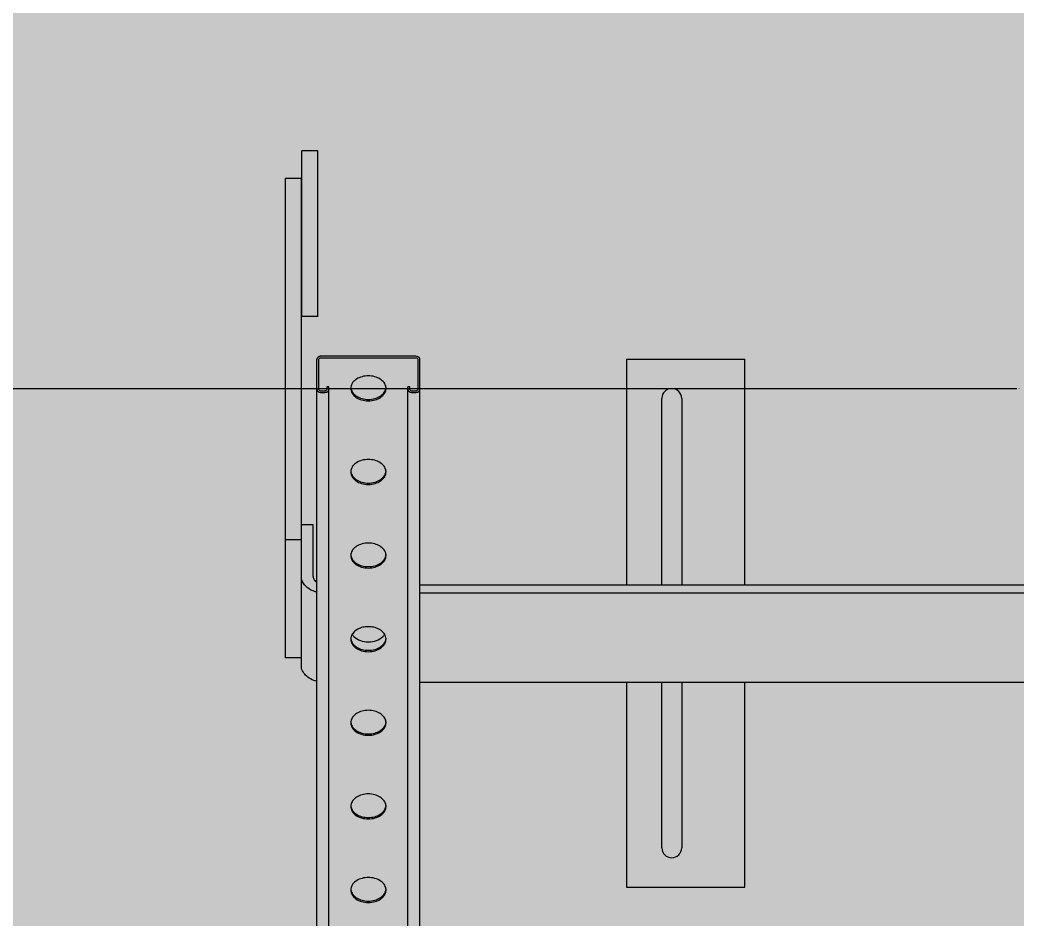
# Model space of a CAD drawing. Extents: x -18489 to 195597, y -1599 to 112111.
# Drawn here: x -16957.18 to -16917.06, y 2400.01 to 2436.19 of the extents above; entities that cross this region are included whole.
import ezdxf

# ---------------------------------------------------------------- set-up
doc = ezdxf.new("R2010")
doc.units = 0
doc.header["$LTSCALE"] = 100
for name, color, linetype in [('188K-SM-03-F10-MECH-EQ-Y2257103$0$0 Xref', 8, 'Continuous'), ('188K-SM-03-F10-MECH-EQ-Y2257103$0$M-EQU-FOUNDATION', 8, 'Continuous'), ('188K-SM-03-F10-MECH-EQ-Y2257103$0$Micron CUP L10 HVAC EQU$0$M-MECH-EQU', 136, 'Continuous'), ('188K-SM-03-F10-MECH-EQ-Y2257103$0$Micron CUP L10 HVAC EQU$0$M-PHASE1 AREA', 252, 'Continuous')]:
    doc.layers.add(name, color=color, linetype=linetype)
doc.styles.add('188K-SM-03-F10-MECH-EQ-Y2257103$0$Micron CUP L10 HVAC EQU$0$Standard', font='arial.ttf')
doc.dimstyles.new('188K-SM-03-F10-MECH-EQ-Y2257103$0$Micron CUP L10 HVAC EQU$0$Standard', dxfattribs={"dimtxt": 0.18, "dimasz": 0.18, "dimexe": 0.18, "dimexo": 0.0625, "dimgap": 0.09, "dimtad": 0, "dimtih": 1, "dimtoh": 1, "dimdec": 4, "dimzin": 0, "dimdsep": 46, "dimtxsty": '188K-SM-03-F10-MECH-EQ-Y2257103$0$Micron CUP L10 HVAC EQU$0$Standard', "dimcen": 0.09, "dimadec": 0, "dimazin": 0, "dimtfac": 1, "dimtdec": 4, "dimtofl": 0, "dimtmove": 0, "dimatfit": 3, "dimfxl": 1, "dimtolj": 1, "dimtzin": 0, "dimarcsym": 0})
pattern_1 = [(50, (4473.52, 709.2), (54.6554, -4.78173), [5.715, -62.865]), (355, (4473.52, 709.2), (-10.57303, 57.31705), [4.572, -50.29218]), (100.45144, (4478.076, 708.8), (44.08237, 52.53533), [4.857, -53.42707]), (46.1842, (4473.52, 724.44), (81.32371, -12.6127), [8.5725, -94.2975]), (96.63556, (4480.3, 723.39), (71.22124, 74.22784), [7.2855, -80.14068]), (351.18415, (4473.52, 724.44), (71.22124, 74.22784), [6.858, -75.43792]), (21, (4481.14, 720.63), (45.48432, -30.67956), [5.715, -62.865]), (326, (4481.14, 720.63), (18.54061, 55.25639), [4.572, -50.292]), (71.45144, (4484.93, 718.07), (64.02493, 24.57683), [4.857, -53.42698]), (37.5, (4473.521, 709.2), (0.926581, 25.366512), [0, -49.6824, 0, -51.054, 0, -50.4825]), (7.5, (4473.52, 709.2), (20.0459, 30.054172), [0, -29.1084, 0, -48.5394, 0, -19.2405]), (327.5, (4456.529, 709.2), (40.677179, -1.718623), [0, -19.05, 0, -59.436, 0, -78.867]), (317.5, (4448.91, 709.2), (44.438754, 7.62795), [0, -24.765, 0, -39.4716, 0, -56.007])]

# ---------------------------------------------------------------- blocks, each defined once
blk = doc.blocks.new('*D534')
at = {"layer": '188K-SM-03-F10-MECH-EQ-Y2257103$0$Micron CUP L10 HVAC EQU$0$M-PHASE1 AREA', "color": 0, "lineweight": -2, "transparency": 16777216}
for p, q in [((-8209.33, 15099.66), (-8209.33, 15039.3)), ((-8682.33, 14485.28), (-8682.33, 15039.66)), ((-8682.15, 15039.48), (-8209.51, 15039.48)), ((-8209.33, 15039.48), (-7739.19, 15039.48))]:
    blk.add_line(p, q, dxfattribs=at)
at = {"layer": '188K-SM-03-F10-MECH-EQ-Y2257103$0$Micron CUP L10 HVAC EQU$0$M-PHASE1 AREA', "color": 0, "transparency": 16777216}
for points in [[(-8682.15, 15039.51), (-8682.15, 15039.45), (-8682.33, 15039.48)], [(-8209.51, 15039.51), (-8209.51, 15039.45), (-8209.33, 15039.48)]]:
    blk.add_solid(points, dxfattribs=at)
at = {"layer": 'DefPoints', "color": 0, "transparency": 16777216}
for p in [(-8209.33, 15099.72), (-8209.33, 15039.48), (-8682.33, 14485.22)]:
    blk.add_point(p, dxfattribs=at)
at = {"layer": '188K-SM-03-F10-MECH-EQ-Y2257103$0$Micron CUP L10 HVAC EQU$0$M-PHASE1 AREA', "color": 0, "transparency": 16777216, "insert": (-7738.59, 15039.48), "char_height": 0.18, "attachment_point": 5, "style": '188K-SM-03-F10-MECH-EQ-Y2257103$0$Micron CUP L10 HVAC EQU$0$Standard'}
blk.add_mtext('\\A1;473.0000', dxfattribs=at)
blk = doc.blocks.new('188K-SM-03-F10-MECH-EQ-Y2257103$0$Micron CUP L10 HVAC EQU$0$A$C0c53ceb0')
at = {"layer": '188K-SM-03-F10-MECH-EQ-Y2257103$0$Micron CUP L10 HVAC EQU$0$M-PHASE1 AREA'}
for p, q in [((-8026.86762, 15068.35899), (-8026.86762, 15135.0669)), ((-8020.52431, 15135.0669), (-8026.86762, 15135.0669)), ((-8020.52431, 15068.35899), (-8020.52431, 15135.0669)), ((-8033.4357, 14931.07259), (-8033.4357, 15123.9524)), ((-8027.09239, 15123.9524), (-8033.4357, 15123.9524)), ((-8027.09239, 14927.90932), (-8027.09239, 15123.9524)), ((-8020.52431, 15068.35899), (-8026.86762, 15068.35899)), ((-7981.0399, 15052.37925), (-8019.22667, 15052.37925)), ((-8020.8125, 14523.3837), (-8020.8125, 15051.2579)), ((-8020.01959, 15038.9679), (-8020.01959, 15051.2579)), ((-8019.22667, 15051.81857), (-7981.0399, 15051.81857)), ((-7980.24699, 15051.2579), (-7980.24699, 15038.9679)), ((-7979.45407, 14523.3837), (-7979.45407, 15051.2579)), ((-7896.28019, 15051.2741), (-7896.28019, 14960.42849)), ((-7896.28019, 15051.2741), (-7848.70531, 15051.2741)), ((-7848.70531, 14960.42849), (-7848.70531, 15051.2741)), ((-8016.84793, 15040.08925), (-8016.84793, 15038.9679)), ((-8016.05501, 15040.08925), (-8016.84793, 15040.08925)), ((-8016.05501, 14536.60276), (-8016.05501, 15040.08925)), ((-7984.21156, 14536.60276), (-7984.21156, 15040.08925)), ((-7983.41864, 15040.08925), (-7984.21156, 15040.08925)), ((-7983.41864, 15038.9679), (-7983.41864, 15040.08925)), ((-8017.64084, 15038.40722), (-8019.22667, 15038.40722)), ((-8019.22667, 15037.84654), (-8017.64084, 15037.84654)), ((-7981.0399, 15038.40722), (-7982.62573, 15038.40722)), ((-7982.62573, 15037.84654), (-7981.0399, 15037.84654)), ((-7882.07016, 14960.42849), (-7882.07016, 15035.41581)), ((-7874.07858, 15035.41581), (-7874.07858, 14960.42849)), ((-8027.09239, 14984.77012), (-8022.3349, 14984.77012)), ((-8022.3349, 14963.79254), (-8022.3349, 14984.76862)), ((-8027.09239, 14978.51176), (-8033.4357, 14978.51176)), ((-7979.45407, 14960.42849), (-7510.17543, 14960.42849)), ((-7510.17543, 14957.06444), (-7979.45407, 14957.06444)), ((-8027.09239, 14931.07259), (-8033.4357, 14931.07259)), ((-7510.17543, 14921.18121), (-7979.45407, 14921.18121)), ((-7896.28019, 14921.18121), (-7896.28019, 14838.77296)), ((-7882.07016, 14854.63125), (-7882.07016, 14921.18121)), ((-7874.07858, 14921.18121), (-7874.07858, 14854.63125)), ((-7848.70531, 14838.77296), (-7848.70531, 14921.18121)), ((-7896.28019, 14838.77296), (-7848.70531, 14838.77296))]:
    blk.add_line(p, q, dxfattribs=at)
for centre, radius, start, end in [((-8003.64329, 15039.47911), 3.59469, 171.2877542, 175.420507), ((-7996.62328, 15039.47911), 3.59469, 4.579493, 8.7122458), ((-8019.22783, 15040.05767), 2.21113, 259.332974, 270.0300823), ((-8003.69452, 15039.48337), 3.54328, 175.4231627, 179.9944593), ((-7996.57205, 15039.48337), 3.54328, 0.0055407, 4.5768373), ((-7982.62689, 15040.05767), 2.21113, 259.332974, 270.0300823), ((-7878.07437, 15035.41581), 3.99579, 0, 180), ((-8003.69452, 15005.84285), 3.54328, 175.4231627, 179.9944593), ((-8003.64329, 15005.83858), 3.59469, 171.2877542, 175.420507), ((-7996.62328, 15005.83858), 3.59469, 4.579493, 8.7122458), ((-7996.57205, 15005.84285), 3.54328, 0.0055407, 4.5768373), ((-8003.69452, 14972.20233), 3.54328, 175.4231627, 179.9944593), ((-8003.64329, 14972.19806), 3.59469, 171.2877542, 175.420507), ((-7996.62328, 14972.19806), 3.59469, 4.579493, 8.7122458), ((-7996.57205, 14972.20233), 3.54328, 0.0055407, 4.5768373), ((-8002.19268, 14943.32952), 5.29236, 220.6498348, 225.8206023), ((-7998.0739, 14943.32952), 5.29236, 314.1793977, 319.3501652), ((-8003.69452, 14938.56181), 3.54328, 175.4231627, 179.9944593), ((-8003.64329, 14938.55754), 3.59469, 171.2877542, 175.420507), ((-7996.62328, 14938.55754), 3.59469, 4.579493, 8.7122458), ((-7996.57205, 14938.56181), 3.54328, 0.0055407, 4.5768373), ((-8003.69452, 14904.92129), 3.54328, 175.4231627, 179.9944593), ((-8003.64329, 14904.91702), 3.59469, 171.2877542, 175.420507), ((-7996.62328, 14904.91702), 3.59469, 4.579493, 8.7122458), ((-7996.57205, 14904.92129), 3.54328, 0.0055407, 4.5768373), ((-8003.69452, 14871.28076), 3.54328, 175.4231627, 179.9944593), ((-8003.64329, 14871.2765), 3.59469, 171.2877542, 175.420507), ((-7996.62328, 14871.2765), 3.59469, 4.579493, 8.7122458), ((-7996.57205, 14871.28076), 3.54328, 0.0055407, 4.5768373), ((-7878.07437, 14854.63125), 3.99579, 180, 0), ((-8003.69452, 14837.64024), 3.54328, 175.4231627, 179.9944593), ((-8003.64329, 14837.63597), 3.59469, 171.2877542, 175.420507), ((-7996.62328, 14837.63597), 3.59469, 4.579493, 8.7122458), ((-7996.57205, 14837.64024), 3.54328, 0.0055407, 4.5768373)]:
    blk.add_arc(centre, radius, start, end, dxfattribs=at)
for points, knots in [([(-8019.22667, 15052.37925), (-8019.38461, 15052.37925), (-8019.93881, 15052.32539), (-8020.51635, 15052.01343), (-8020.70836, 15051.65755)], [0, 0, 0, 0, 0.280876256, 1, 1, 1, 1]), ([(-7979.69561, 15051.85276), (-7979.76958, 15051.93631), (-7980.1471, 15052.25547), (-7980.66205, 15052.37925), (-7981.0399, 15052.37925)], [0, 0, 0, 0, 0.227996945, 1, 1, 1, 1]), ([(-8020.01959, 15051.2579), (-8020.01959, 15051.41106), (-8019.78355, 15051.74442), (-8019.42141, 15051.81857), (-8019.22667, 15051.81857)], [0, 0, 0, 0, 0.440239368, 1, 1, 1, 1]), ([(-7981.0399, 15051.81857), (-7980.84516, 15051.81857), (-7980.48302, 15051.74442), (-7980.24699, 15051.41106), (-7980.24699, 15051.2579)], [0, 0, 0, 0, 0.559760632, 1, 1, 1, 1]), ([(-7979.45407, 15051.2579), (-7979.45407, 15051.41686), (-7979.5257, 15051.63758), (-7979.65737, 15051.80957), (-7979.69561, 15051.85276)], [0, 0, 0, 0, 0.733758948, 1, 1, 1, 1]), ([(-8000.13329, 15044.50737), (-8000.98763, 15044.50737), (-8002.65141, 15044.29799), (-8004.86706, 15043.37442), (-8006.52446, 15041.93521), (-8007.10058, 15040.6499), (-8007.1965, 15040.0236)], [0, 0, 0, 0, 0.284584443, 0.551250143, 0.788945637, 1, 1, 1, 1]), ([(-7993.07007, 15040.0236), (-7993.16599, 15040.6499), (-7993.74211, 15041.93521), (-7995.39951, 15043.37442), (-7997.61516, 15044.29799), (-7999.27895, 15044.50737), (-8000.13329, 15044.50737)], [0, 0, 0, 0, 0.211054363, 0.448749857, 0.715415557, 1, 1, 1, 1]), ([(-8020.8125, 15038.9679), (-8020.8125, 15038.76804), (-8020.62635, 15038.32862), (-8020.23897, 15038.08636), (-8020.01959, 15037.99678)], [0, 0, 0, 0, 0.457524368, 1, 1, 1, 1]), ([(-8019.22667, 15038.40722), (-8019.42141, 15038.40722), (-8019.78355, 15038.48137), (-8020.01959, 15038.81474), (-8020.01959, 15038.9679)], [0, 0, 0, 0, 0.559760632, 1, 1, 1, 1]), ([(-8016.84793, 15038.9679), (-8016.84793, 15038.81474), (-8017.08396, 15038.48137), (-8017.44611, 15038.40722), (-8017.64084, 15038.40722)], [0, 0, 0, 0, 0.440239368, 1, 1, 1, 1]), ([(-8016.84793, 15037.99678), (-8016.77162, 15038.02793), (-8016.50124, 15038.15936), (-8016.26314, 15038.37551), (-8016.15915, 15038.56824)], [0, 0, 0, 0, 0.273440322, 1, 1, 1, 1]), ([(-8007.2378, 15039.48372), (-8007.2378, 15038.81803), (-8006.8054, 15037.38812), (-8005.14981, 15035.75104), (-8002.8246, 15034.69921), (-8001.04857, 15034.46007), (-8000.13329, 15034.46007)], [0, 0, 0, 0, 0.209467371, 0.444666581, 0.711993302, 1, 1, 1, 1]), ([(-8007.1965, 15039.50451), (-8007.10058, 15038.87821), (-8006.52446, 15037.5929), (-8004.86706, 15036.15369), (-8002.65141, 15035.23012), (-8000.98763, 15035.02074), (-8000.13329, 15035.02074)], [0, 0, 0, 0, 0.211054363, 0.448749857, 0.715415557, 1, 1, 1, 1]), ([(-8000.13329, 15035.02074), (-7999.27895, 15035.02074), (-7997.61516, 15035.23012), (-7995.39951, 15036.15369), (-7993.74211, 15037.5929), (-7993.16599, 15038.87821), (-7993.07007, 15039.50451)], [0, 0, 0, 0, 0.284584443, 0.551250143, 0.788945637, 1, 1, 1, 1]), ([(-8000.13329, 15034.46007), (-7999.218, 15034.46007), (-7997.44197, 15034.69921), (-7995.11676, 15035.75104), (-7993.46118, 15037.38812), (-7993.02877, 15038.81803), (-7993.02877, 15039.48372)], [0, 0, 0, 0, 0.288006698, 0.555333419, 0.790532629, 1, 1, 1, 1]), ([(-7984.21156, 15038.9679), (-7984.21156, 15038.76804), (-7984.02541, 15038.32862), (-7983.63803, 15038.08636), (-7983.41864, 15037.99678)], [0, 0, 0, 0, 0.457524368, 1, 1, 1, 1]), ([(-7982.62573, 15038.40722), (-7982.82047, 15038.40722), (-7983.18261, 15038.48137), (-7983.41864, 15038.81474), (-7983.41864, 15038.9679)], [0, 0, 0, 0, 0.559760632, 1, 1, 1, 1]), ([(-7980.24699, 15038.9679), (-7980.24699, 15038.81474), (-7980.48302, 15038.48137), (-7980.84516, 15038.40722), (-7981.0399, 15038.40722)], [0, 0, 0, 0, 0.440239368, 1, 1, 1, 1]), ([(-7980.24699, 15037.99678), (-7980.17068, 15038.02793), (-7979.9003, 15038.15936), (-7979.6622, 15038.37551), (-7979.55821, 15038.56824)], [0, 0, 0, 0, 0.273440322, 1, 1, 1, 1]), ([(-8000.13329, 15010.86685), (-8000.98763, 15010.86685), (-8002.65141, 15010.65747), (-8004.86706, 15009.7339), (-8006.52446, 15008.29469), (-8007.10058, 15007.00937), (-8007.1965, 15006.38308)], [0, 0, 0, 0, 0.284584443, 0.551250143, 0.788945637, 1, 1, 1, 1]), ([(-7993.07007, 15006.38308), (-7993.16599, 15007.00937), (-7993.74211, 15008.29469), (-7995.39951, 15009.7339), (-7997.61516, 15010.65747), (-7999.27895, 15010.86685), (-8000.13329, 15010.86685)], [0, 0, 0, 0, 0.211054363, 0.448749857, 0.715415557, 1, 1, 1, 1]), ([(-8007.2378, 15005.84319), (-8007.2378, 15005.17751), (-8006.8054, 15003.7476), (-8005.14981, 15002.11052), (-8002.8246, 15001.05869), (-8001.04857, 15000.81954), (-8000.13329, 15000.81954)], [0, 0, 0, 0, 0.209467371, 0.444666581, 0.711993302, 1, 1, 1, 1]), ([(-8007.1965, 15005.86399), (-8007.10058, 15005.23769), (-8006.52446, 15003.95238), (-8004.86706, 15002.51317), (-8002.65141, 15001.5896), (-8000.98763, 15001.38022), (-8000.13329, 15001.38022)], [0, 0, 0, 0, 0.211054363, 0.448749857, 0.715415557, 1, 1, 1, 1]), ([(-8000.13329, 15001.38022), (-7999.27895, 15001.38022), (-7997.61516, 15001.5896), (-7995.39951, 15002.51317), (-7993.74211, 15003.95238), (-7993.16599, 15005.23769), (-7993.07007, 15005.86399)], [0, 0, 0, 0, 0.284584443, 0.551250143, 0.788945637, 1, 1, 1, 1]), ([(-8000.13329, 15000.81954), (-7999.218, 15000.81954), (-7997.44197, 15001.05869), (-7995.11676, 15002.11052), (-7993.46118, 15003.7476), (-7993.02877, 15005.17751), (-7993.02877, 15005.84319)], [0, 0, 0, 0, 0.288006698, 0.555333419, 0.790532629, 1, 1, 1, 1]), ([(-8000.13329, 14977.22632), (-8000.98763, 14977.22632), (-8002.65141, 14977.01694), (-8004.86706, 14976.09338), (-8006.52446, 14974.65416), (-8007.10058, 14973.36885), (-8007.1965, 14972.74256)], [0, 0, 0, 0, 0.284584443, 0.551250143, 0.788945637, 1, 1, 1, 1]), ([(-7993.07007, 14972.74256), (-7993.16599, 14973.36885), (-7993.74211, 14974.65416), (-7995.39951, 14976.09338), (-7997.61516, 14977.01694), (-7999.27895, 14977.22632), (-8000.13329, 14977.22632)], [0, 0, 0, 0, 0.211054363, 0.448749857, 0.715415557, 1, 1, 1, 1]), ([(-8007.2378, 14972.20267), (-8007.2378, 14971.53698), (-8006.8054, 14970.10708), (-8005.14981, 14968.46999), (-8002.8246, 14967.41817), (-8001.04857, 14967.17902), (-8000.13329, 14967.17902)], [0, 0, 0, 0, 0.209467371, 0.444666581, 0.711993302, 1, 1, 1, 1]), ([(-8007.1965, 14972.22346), (-8007.10058, 14971.59717), (-8006.52446, 14970.31186), (-8004.86706, 14968.87264), (-8002.65141, 14967.94908), (-8000.98763, 14967.7397), (-8000.13329, 14967.7397)], [0, 0, 0, 0, 0.211054363, 0.448749857, 0.715415557, 1, 1, 1, 1]), ([(-8000.13329, 14967.7397), (-7999.27895, 14967.7397), (-7997.61516, 14967.94908), (-7995.39951, 14968.87264), (-7993.74211, 14970.31186), (-7993.16599, 14971.59717), (-7993.07007, 14972.22346)], [0, 0, 0, 0, 0.284584443, 0.551250143, 0.788945637, 1, 1, 1, 1]), ([(-8000.13329, 14967.17902), (-7999.218, 14967.17902), (-7997.44197, 14967.41817), (-7995.11676, 14968.46999), (-7993.46118, 14970.10708), (-7993.02877, 14971.53698), (-7993.02877, 14972.20267)], [0, 0, 0, 0, 0.288006698, 0.555333419, 0.790532629, 1, 1, 1, 1]), ([(-8022.38595, 14957.9868), (-8023.07114, 14958.27053), (-8024.33573, 14958.95044), (-8025.86949, 14960.33879), (-8026.85895, 14961.98642), (-8027.09239, 14963.20578), (-8027.09239, 14963.79254)], [0, 0, 0, 0, 0.281795, 0.540335885, 0.777045178, 1, 1, 1, 1]), ([(-8022.3349, 14963.79254), (-8022.3349, 14963.32801), (-8022.01918, 14962.32746), (-8021.26926, 14961.62864), (-8020.83151, 14961.33853)], [0, 0, 0, 0, 0.469366004, 1, 1, 1, 1]), ([(-8020.82828, 14957.46925), (-8020.96276, 14957.50381), (-8021.49055, 14957.64907), (-8022.0085, 14957.83051), (-8022.38595, 14957.9868)], [0, 0, 0, 0, 0.253662788, 1, 1, 1, 1]), ([(-8000.13329, 14943.5858), (-8000.86967, 14943.5858), (-8002.31699, 14943.4244), (-8004.81031, 14942.56436), (-8006.38887, 14941.20538), (-8006.89008, 14940.11454)], [0, 0, 0, 0, 0.279084049, 0.545028917, 1, 1, 1, 1]), ([(-7993.37649, 14940.11454), (-7993.8777, 14941.20538), (-7995.45626, 14942.56436), (-7997.94959, 14943.4244), (-7999.39691, 14943.5858), (-8000.13329, 14943.5858)], [0, 0, 0, 0, 0.454971083, 0.720915951, 1, 1, 1, 1]), ([(-8007.2378, 14938.56215), (-8007.2378, 14937.89646), (-8006.8054, 14936.46655), (-8005.14981, 14934.82947), (-8002.8246, 14933.77765), (-8001.04857, 14933.5385), (-8000.13329, 14933.5385)], [0, 0, 0, 0, 0.209467371, 0.444666581, 0.711993302, 1, 1, 1, 1]), ([(-8007.1965, 14938.58294), (-8007.10058, 14937.95665), (-8006.52446, 14936.67133), (-8004.86706, 14935.23212), (-8002.65141, 14934.30855), (-8000.98763, 14934.09917), (-8000.13329, 14934.09917)], [0, 0, 0, 0, 0.211054363, 0.448749857, 0.715415557, 1, 1, 1, 1]), ([(-8005.88096, 14939.53405), (-8005.17697, 14938.84913), (-8003.30867, 14937.79216), (-8000.13329, 14937.29017), (-7996.9579, 14937.79216), (-7995.08961, 14938.84913), (-7994.38561, 14939.53405)], [0, 0, 0, 0, 0.236938801, 0.5, 0.763061198, 1, 1, 1, 1]), ([(-8000.13329, 14934.09917), (-7999.27895, 14934.09917), (-7997.61516, 14934.30855), (-7995.39951, 14935.23212), (-7993.74211, 14936.67133), (-7993.16599, 14937.95665), (-7993.07007, 14938.58294)], [0, 0, 0, 0, 0.284584443, 0.551250143, 0.788945637, 1, 1, 1, 1]), ([(-8000.13329, 14933.5385), (-7999.218, 14933.5385), (-7997.44197, 14933.77765), (-7995.11676, 14934.82947), (-7993.46118, 14936.46655), (-7993.02877, 14937.89646), (-7993.02877, 14938.56215)], [0, 0, 0, 0, 0.288006698, 0.555333419, 0.790532629, 1, 1, 1, 1]), ([(-8020.82828, 14921.58603), (-8021.70743, 14921.81196), (-8023.35155, 14922.43226), (-8025.39906, 14923.89675), (-8026.76201, 14925.76772), (-8027.09239, 14927.21892), (-8027.09239, 14927.90932)], [0, 0, 0, 0, 0.285941911, 0.54738645, 0.78251502, 1, 1, 1, 1]), ([(-8000.13329, 14909.94528), (-8000.98763, 14909.94528), (-8002.65141, 14909.7359), (-8004.86706, 14908.81233), (-8006.52446, 14907.37312), (-8007.10058, 14906.08781), (-8007.1965, 14905.46151)], [0, 0, 0, 0, 0.284584443, 0.551250143, 0.788945637, 1, 1, 1, 1]), ([(-7993.07007, 14905.46151), (-7993.16599, 14906.08781), (-7993.74211, 14907.37312), (-7995.39951, 14908.81233), (-7997.61516, 14909.7359), (-7999.27895, 14909.94528), (-8000.13329, 14909.94528)], [0, 0, 0, 0, 0.211054363, 0.448749857, 0.715415557, 1, 1, 1, 1]), ([(-8007.2378, 14904.92163), (-8007.2378, 14904.25594), (-8006.8054, 14902.82603), (-8005.14981, 14901.18895), (-8002.8246, 14900.13712), (-8001.04857, 14899.89798), (-8000.13329, 14899.89798)], [0, 0, 0, 0, 0.209467371, 0.444666581, 0.711993302, 1, 1, 1, 1]), ([(-8007.1965, 14904.94242), (-8007.10058, 14904.31612), (-8006.52446, 14903.03081), (-8004.86706, 14901.5916), (-8002.65141, 14900.66803), (-8000.98763, 14900.45865), (-8000.13329, 14900.45865)], [0, 0, 0, 0, 0.211054363, 0.448749857, 0.715415557, 1, 1, 1, 1]), ([(-8000.13329, 14900.45865), (-7999.27895, 14900.45865), (-7997.61516, 14900.66803), (-7995.39951, 14901.5916), (-7993.74211, 14903.03081), (-7993.16599, 14904.31612), (-7993.07007, 14904.94242)], [0, 0, 0, 0, 0.284584443, 0.551250143, 0.788945637, 1, 1, 1, 1]), ([(-8000.13329, 14899.89798), (-7999.218, 14899.89798), (-7997.44197, 14900.13712), (-7995.11676, 14901.18895), (-7993.46118, 14902.82603), (-7993.02877, 14904.25594), (-7993.02877, 14904.92163)], [0, 0, 0, 0, 0.288006698, 0.555333419, 0.790532629, 1, 1, 1, 1]), ([(-8000.13329, 14876.30476), (-8000.98763, 14876.30476), (-8002.65141, 14876.09538), (-8004.86706, 14875.17181), (-8006.52446, 14873.7326), (-8007.10058, 14872.44729), (-8007.1965, 14871.82099)], [0, 0, 0, 0, 0.284584443, 0.551250143, 0.788945637, 1, 1, 1, 1]), ([(-7993.07007, 14871.82099), (-7993.16599, 14872.44729), (-7993.74211, 14873.7326), (-7995.39951, 14875.17181), (-7997.61516, 14876.09538), (-7999.27895, 14876.30476), (-8000.13329, 14876.30476)], [0, 0, 0, 0, 0.211054363, 0.448749857, 0.715415557, 1, 1, 1, 1]), ([(-8007.2378, 14871.28111), (-8007.2378, 14870.61542), (-8006.8054, 14869.18551), (-8005.14981, 14867.54843), (-8002.8246, 14866.4966), (-8001.04857, 14866.25745), (-8000.13329, 14866.25745)], [0, 0, 0, 0, 0.209467371, 0.444666581, 0.711993302, 1, 1, 1, 1]), ([(-8007.1965, 14871.3019), (-8007.10058, 14870.6756), (-8006.52446, 14869.39029), (-8004.86706, 14867.95108), (-8002.65141, 14867.02751), (-8000.98763, 14866.81813), (-8000.13329, 14866.81813)], [0, 0, 0, 0, 0.211054363, 0.448749857, 0.715415557, 1, 1, 1, 1]), ([(-8000.13329, 14866.81813), (-7999.27895, 14866.81813), (-7997.61516, 14867.02751), (-7995.39951, 14867.95108), (-7993.74211, 14869.39029), (-7993.16599, 14870.6756), (-7993.07007, 14871.3019)], [0, 0, 0, 0, 0.284584443, 0.551250143, 0.788945637, 1, 1, 1, 1]), ([(-8000.13329, 14866.25745), (-7999.218, 14866.25745), (-7997.44197, 14866.4966), (-7995.11676, 14867.54843), (-7993.46118, 14869.18551), (-7993.02877, 14870.61542), (-7993.02877, 14871.28111)], [0, 0, 0, 0, 0.288006698, 0.555333419, 0.790532629, 1, 1, 1, 1]), ([(-8000.13329, 14842.66423), (-8000.98763, 14842.66423), (-8002.65141, 14842.45485), (-8004.86706, 14841.53129), (-8006.52446, 14840.09207), (-8007.10058, 14838.80676), (-8007.1965, 14838.18047)], [0, 0, 0, 0, 0.284584443, 0.551250143, 0.788945637, 1, 1, 1, 1]), ([(-7993.07007, 14838.18047), (-7993.16599, 14838.80676), (-7993.74211, 14840.09207), (-7995.39951, 14841.53129), (-7997.61516, 14842.45485), (-7999.27895, 14842.66423), (-8000.13329, 14842.66423)], [0, 0, 0, 0, 0.211054363, 0.448749857, 0.715415557, 1, 1, 1, 1]), ([(-8007.2378, 14837.64058), (-8007.2378, 14836.97489), (-8006.8054, 14835.54499), (-8005.14981, 14833.9079), (-8002.8246, 14832.85608), (-8001.04857, 14832.61693), (-8000.13329, 14832.61693)], [0, 0, 0, 0, 0.209467371, 0.444666581, 0.711993302, 1, 1, 1, 1]), ([(-8007.1965, 14837.66137), (-8007.10058, 14837.03508), (-8006.52446, 14835.74977), (-8004.86706, 14834.31056), (-8002.65141, 14833.38699), (-8000.98763, 14833.17761), (-8000.13329, 14833.17761)], [0, 0, 0, 0, 0.211054363, 0.448749857, 0.715415557, 1, 1, 1, 1]), ([(-8000.13329, 14833.17761), (-7999.27895, 14833.17761), (-7997.61516, 14833.38699), (-7995.39951, 14834.31056), (-7993.74211, 14835.74977), (-7993.16599, 14837.03508), (-7993.07007, 14837.66137)], [0, 0, 0, 0, 0.284584443, 0.551250143, 0.788945637, 1, 1, 1, 1]), ([(-8000.13329, 14832.61693), (-7999.218, 14832.61693), (-7997.44197, 14832.85608), (-7995.11676, 14833.9079), (-7993.46118, 14835.54499), (-7993.02877, 14836.97489), (-7993.02877, 14837.64058)], [0, 0, 0, 0, 0.288006698, 0.555333419, 0.790532629, 1, 1, 1, 1])]:
    blk.add_open_spline(points, degree=3, knots=knots, dxfattribs=at)
for points in [[(-8020.70836, 15051.65755), (-8020.77373, 15051.5364), (-8020.8125, 15051.39557), (-8020.8125, 15051.2579)], [(-8020.01959, 15037.99678), (-8019.8966, 15037.94656), (-8019.76764, 15037.90947), (-8019.63712, 15037.88475)], [(-8017.64084, 15037.84654), (-8017.37184, 15037.84654), (-8017.09697, 15037.89508), (-8016.84793, 15037.99678)], [(-8016.15915, 15038.56824), (-8016.09378, 15038.6894), (-8016.05501, 15038.83023), (-8016.05501, 15038.9679)], [(-7983.41864, 15037.99678), (-7983.29566, 15037.94656), (-7983.1667, 15037.90947), (-7983.03617, 15037.88475)], [(-7981.0399, 15037.84654), (-7980.77089, 15037.84654), (-7980.49603, 15037.89508), (-7980.24699, 15037.99678)], [(-7979.55821, 15038.56824), (-7979.49284, 15038.6894), (-7979.45407, 15038.83023), (-7979.45407, 15038.9679)], [(-8006.89008, 14940.11454), (-8007.03731, 14939.79413), (-8007.14312, 14939.45059), (-8007.1965, 14939.10203)], [(-8006.66118, 14940.50431), (-8006.52792, 14940.28498), (-8006.37507, 14940.07671), (-8006.20802, 14939.8819)], [(-7994.05856, 14939.8819), (-7993.8915, 14940.07671), (-7993.73865, 14940.28498), (-7993.60539, 14940.50431)], [(-7993.07007, 14939.10203), (-7993.12345, 14939.45059), (-7993.22927, 14939.79413), (-7993.37649, 14940.11454)]]:
    blk.add_open_spline(points, degree=3, dxfattribs=at)
dim = blk.add_linear_dim(base=(-8209.32655, 15039.47911), p1=(-8682.32655, 14485.21968), p2=(-8209.32655, 15099.7246), dimstyle='188K-SM-03-F10-MECH-EQ-Y2257103$0$Micron CUP L10 HVAC EQU$0$Standard', dxfattribs=at)
dim.commit()
dim.dimension.update_dxf_attribs({"geometry": '*D534', "text_midpoint": (-7738.58738, 15039.47911), "dimtype": 128})
blk = doc.blocks.new('188K-SM-03-F10-MECH-EQ-Y2257103$0$Micron CUP L10 HVAC EQU')
at = {"layer": '188K-SM-03-F10-MECH-EQ-Y2257103$0$Micron CUP L10 HVAC EQU$0$M-MECH-EQU'}
blk.add_blockref('188K-SM-03-F10-MECH-EQ-Y2257103$0$Micron CUP L10 HVAC EQU$0$A$C0c53ceb0', (-206166.7, 2082.18), dxfattribs=at)
blk = doc.blocks.new('188K-SM-03-F10-MECH-EQ-Y2257103')
at = {"layer": '188K-SM-03-F10-MECH-EQ-Y2257103$0$M-EQU-FOUNDATION'}
h = blk.add_hatch(dxfattribs=at)
h.set_pattern_fill('AR-CONC', color=256, scale=0.3)
h.set_pattern_definition(pattern_1)
h.paths.add_polyline_path([(-17043.149, 4192.459), (-16393.149, 4192.459), (-16393.149, 1372.459), (-17043.149, 1372.459)], flags=16)
h.paths.add_polyline_path([(-17048.149, 4197.459), (-16388.149, 4197.459), (-16388.149, 1367.459), (-17048.149, 1367.459)])
h = blk.add_hatch(dxfattribs=at)
h.set_pattern_fill('AR-CONC', color=256, scale=0.3)
h.set_pattern_definition(pattern_1)
h.paths.add_polyline_path([(-17033.149, 4182.459), (-16403.149, 4182.459), (-16403.149, 1382.459), (-17033.149, 1382.459)])
at = {"layer": '188K-SM-03-F10-MECH-EQ-Y2257103$0$0 Xref', "xscale": 0.1, "yscale": 0.1, "zscale": 0.1}
blk.add_blockref('188K-SM-03-F10-MECH-EQ-Y2257103$0$Micron CUP L10 HVAC EQU', (4473.521, 709.199), dxfattribs=at)

msp = doc.modelspace()

# ---------------------------------------------------------------- block references
msp.add_blockref('188K-SM-03-F10-MECH-EQ-Y2257103', (0, 0))

doc.saveas('drawing.dxf')
